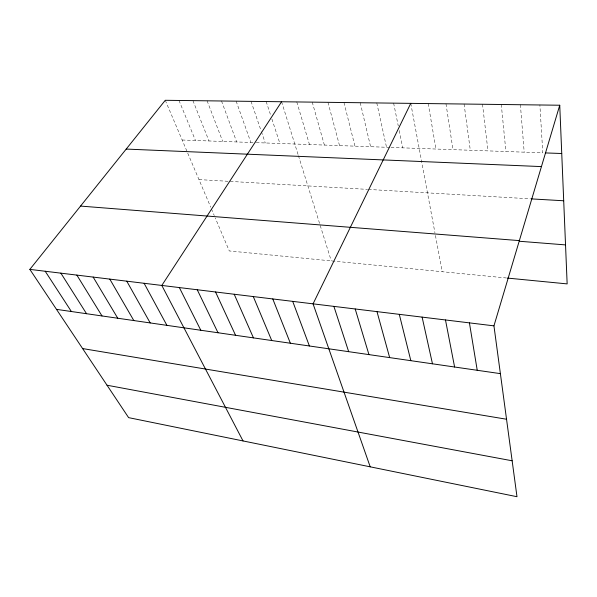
<?xml version="1.0" encoding="UTF-8"?>
<svg xmlns="http://www.w3.org/2000/svg" width="597" height="597" viewBox="0 0 597 597"><rect width="100%" height="100%" fill="white"/><g stroke="black" fill="none" stroke-linecap="round" stroke-linejoin="round"><path stroke-width="0.45" stroke-dasharray="2.98 2.24" d="M182.16 140.011L255.359 142.616M256.262 142.646L390.125 147.399M391.02 147.437L542.792 152.832L539.882 104.982M198.98 179.6L367.565 189.383M368.453 189.436L530.569 198.846M506.465 277.986L229.3 250.956L215.293 217.995M165.279 100.289L210.726 207.241M211.435 208.913L214.256 215.547M178.996 100.46L195.473 140.482M192.935 100.632L208.995 140.967M207.107 100.811L222.726 141.452M221.509 100.99L236.681 141.952M236.151 101.177L250.859 142.452M251.038 101.363L261.113 130.833M261.411 131.698L265.262 142.967M266.18 101.55L270.754 115.527M271.896 119.019L279.903 143.481M281.583 101.744L298.164 154.839M298.44 155.72L319.686 223.778M320.231 225.524L331.283 260.904M296.784 101.93L309.462 144.534M312.246 102.124L324.372 145.064M327.969 102.326L339.529 145.601M343.962 102.527L354.939 146.153M360.23 102.729L370.603 146.705M376.782 102.938L386.528 147.272M393.624 103.147L398.266 125.952M399.192 130.519L402.721 147.847M410.766 103.363L434.937 232.778M435.437 235.479L442.205 271.717M428.221 103.58L435.937 149.034M445.989 103.803L452.974 149.638M464.078 104.027L470.309 150.25M482.51 104.259L487.958 150.884M501.279 104.497L505.913 151.519M520.397 104.736L524.188 152.168"/><path stroke-width="0.9" d="M493.943 325.858L559.74 105.229L165.279 100.289L29.85 269.381L128.616 417.639L516.987 496.711L493.943 325.858L29.85 269.381M410.766 103.363L313.067 303.843L370.207 466.832M281.583 101.744L161.809 285.441L243.031 440.937M545.501 152.929L561.74 153.504M126.206 149.071L541.442 166.593M531.449 198.898L563.702 200.771M80.543 206.084L519.368 240.613M519.345 241.255L565.531 244.904M507.39 278.075L567.15 283.896L559.74 105.229M56.491 309.365L500.39 373.64M82.602 348.566L506.532 419.236M107.02 385.222L512.136 460.787M45.208 271.247L71.379 311.522M60.879 273.157L86.543 313.716M76.856 275.098L102.005 315.955M93.162 277.083L117.766 318.238M109.796 279.105L133.825 320.567M126.773 281.172L150.205 322.932M144.108 283.284L166.906 325.35M179.346 287.575L200.808 330.26M197.249 289.754L218.009 332.753M215.539 291.978L235.554 335.29M234.211 294.246L253.456 337.887M253.285 296.567L271.725 340.529M272.777 298.94L290.366 343.23M292.702 301.366L309.395 345.984M333.895 306.38L348.67 351.67M355.193 308.97L368.946 354.611M376.983 311.627L389.662 357.603M399.289 314.335L410.833 360.67M422.116 317.119L432.474 363.804M445.481 319.962L454.601 367.006M469.421 322.873L477.234 370.289"/></g></svg>
